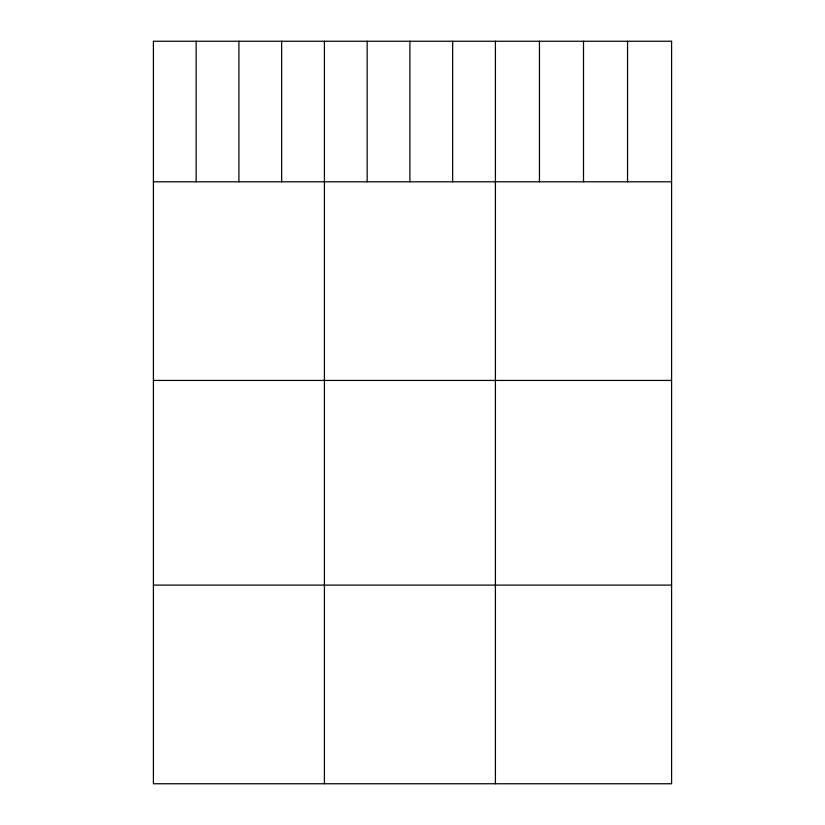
<?xml version="1.0" encoding="UTF-8"?>
<svg xmlns="http://www.w3.org/2000/svg" width="825" height="825" viewBox="0 0 825 825"><rect width="100%" height="100%" fill="white"/><g stroke="black" fill="none" stroke-linecap="round" stroke-linejoin="round"><path stroke-width="1.24" d="M153.409 181.799L671.591 181.799M153.409 380.438L671.591 380.438M153.409 585.1L671.591 585.1M627.547 41.25L627.547 181.799M583.502 41.25L583.502 181.799M539.457 41.25L539.457 181.799M495.412 41.25L495.412 783.75M452.657 41.25L452.657 181.799M409.912 41.25L409.912 181.799M367.156 41.25L367.156 181.799M324.411 41.25L324.411 783.75M281.655 41.25L281.655 181.799M238.91 41.25L238.91 181.799M196.154 41.25L196.154 181.799M671.591 41.25L153.409 41.25L153.409 783.75L671.591 783.75L671.591 41.25"/></g></svg>
